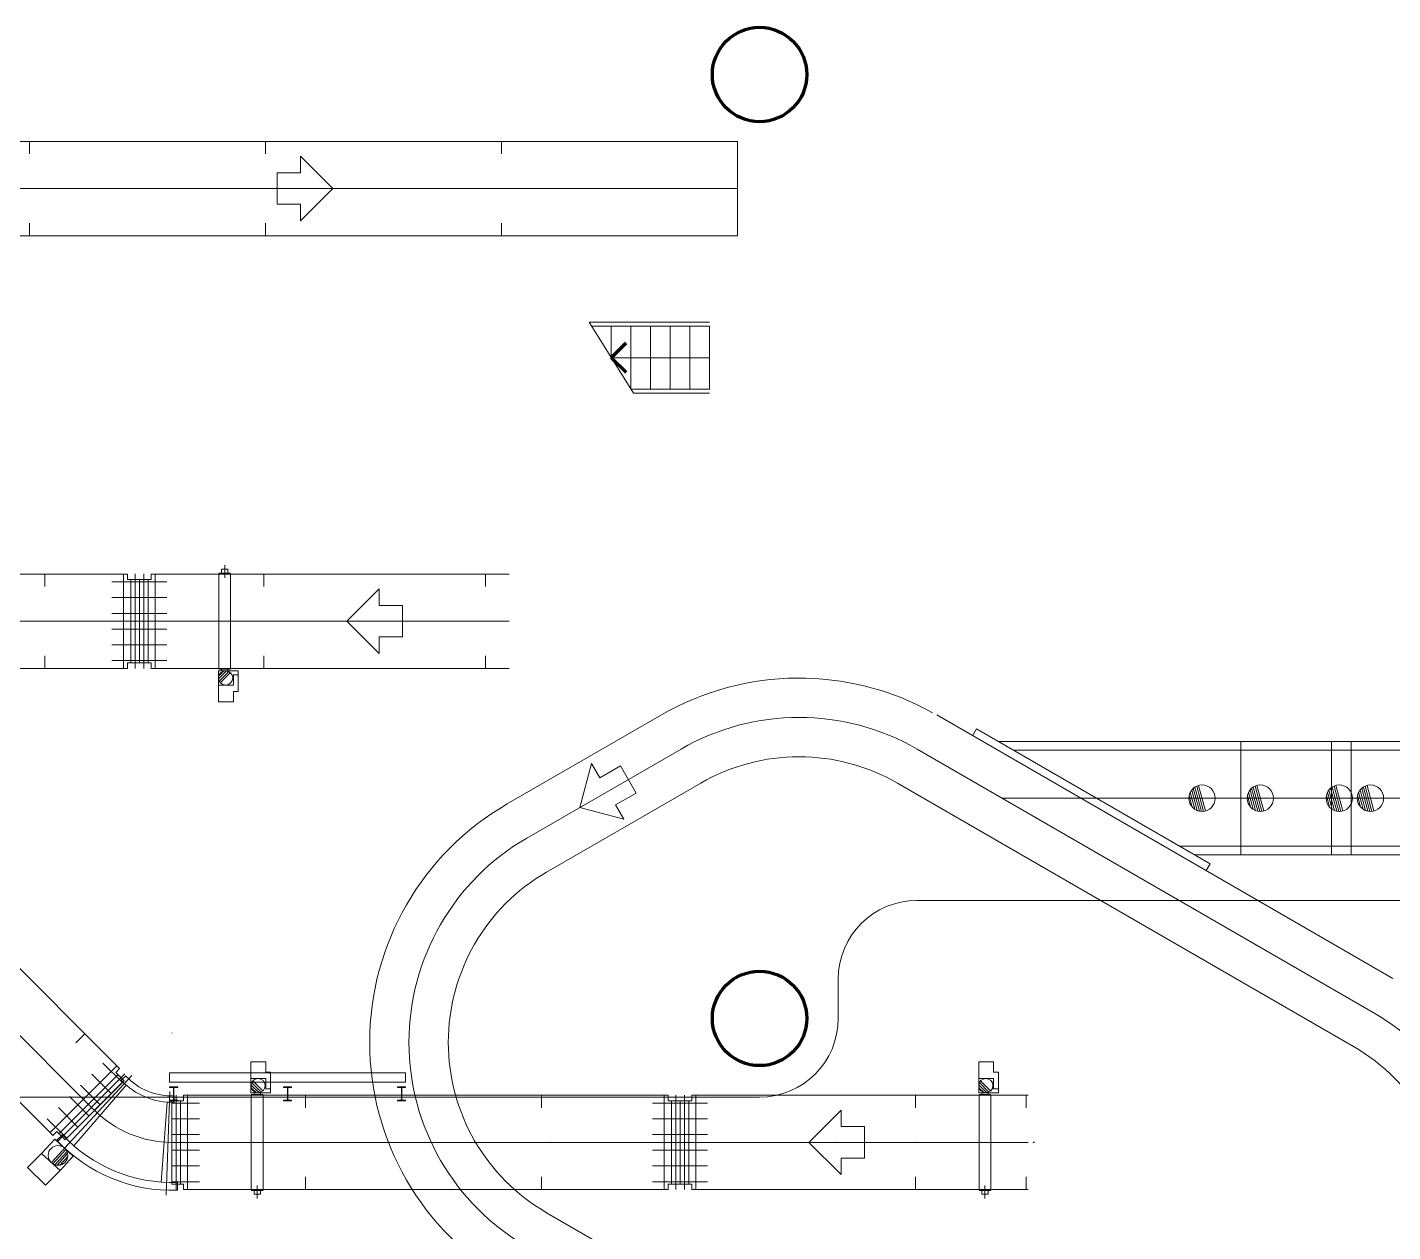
# Model space of a CAD drawing. Header units: metres. Extents: x 1807 to 3745, y 842 to 1968.
# Drawn here: x 3464.69 to 3482.05, y 1401.29 to 1416.6 of the extents above; entities that cross this region are included whole.
import ezdxf

# ---------------------------------------------------------------- set-up
doc = ezdxf.new("R2010")
doc.units = ezdxf.units.M
doc.header["$MEASUREMENT"] = 0
doc.layers.add('Level 1', color=7, linetype='Continuous', lineweight=0)

msp = doc.modelspace()

# ---------------------------------------------------------------- linework, layer by layer
at = {"layer": 'Level 1', "color": 7, "linetype": 'Continuous', "lineweight": 0}
for p, q in [((3462.72, 1415.15), (3473.72, 1415.15)), ((3464.72, 1415.15), (3464.72, 1414.99)), ((3467.72, 1415.15), (3467.72, 1414.99)), ((3470.72, 1415.15), (3470.72, 1414.99)), ((3473.72, 1413.95), (3473.72, 1415.15)), ((3468.165, 1414.96), (3468.575, 1414.55)), ((3468.165, 1414.96), (3468.165, 1414.75)), ((3467.865, 1414.75), (3467.865, 1414.35)), ((3467.865, 1414.75), (3468.165, 1414.75)), ((3464.719, 1414.551), (3464.721, 1414.549)), ((3464.719, 1414.549), (3464.721, 1414.551)), ((3464.819, 1414.551), (3464.821, 1414.549)), ((3464.819, 1414.549), (3464.821, 1414.551)), ((3467.719, 1414.551), (3467.721, 1414.549)), ((3467.719, 1414.549), (3467.721, 1414.551)), ((3467.819, 1414.551), (3467.821, 1414.549)), ((3467.819, 1414.549), (3467.821, 1414.551)), ((3468.165, 1414.14), (3468.575, 1414.55)), ((3468.219, 1414.551), (3468.221, 1414.549)), ((3468.219, 1414.549), (3468.221, 1414.551)), ((3468.574, 1414.551), (3468.576, 1414.549)), ((3468.574, 1414.549), (3468.576, 1414.551)), ((3470.719, 1414.551), (3470.721, 1414.549)), ((3470.719, 1414.549), (3470.721, 1414.551)), ((3470.819, 1414.551), (3470.821, 1414.549)), ((3470.819, 1414.549), (3470.821, 1414.551)), ((3467.865, 1414.35), (3468.165, 1414.35)), ((3468.165, 1414.35), (3468.165, 1414.14)), ((3464.72, 1414.11), (3464.72, 1413.95)), ((3467.72, 1414.11), (3467.72, 1413.95)), ((3470.72, 1414.11), (3470.72, 1413.95)), ((3462.72, 1413.95), (3473.72, 1413.95)), ((3473.365, 1412.4), (3472.115, 1412.4)), ((3463.415, 1409.65), (3465.915, 1409.65)), ((3464.915, 1409.49), (3464.915, 1409.65)), ((3465.965, 1409.65), (3465.915, 1409.65)), ((3465.965, 1409.58), (3465.965, 1409.65)), ((3466.265, 1409.65), (3466.315, 1409.65)), ((3466.265, 1409.58), (3466.265, 1409.65)), ((3466.315, 1409.65), (3470.817, 1409.65)), ((3467.275, 1409.66), (3467.125, 1409.66)), ((3467.24, 1409.71), (3467.16, 1409.71)), ((3467.16, 1409.71), (3467.16, 1409.66)), ((3467.24, 1409.71), (3467.24, 1409.66)), ((3467.697, 1409.49), (3467.697, 1409.65)), ((3470.516, 1409.49), (3470.516, 1409.65)), ((3466.115, 1409.55), (3465.765, 1409.55)), ((3466.115, 1409.58), (3465.965, 1409.58)), ((3466.115, 1408.52), (3466.115, 1409.58)), ((3466.115, 1409.58), (3466.265, 1409.58)), ((3466.115, 1408.52), (3466.115, 1409.58)), ((3466.115, 1409.55), (3466.465, 1409.55)), ((3469.162, 1409.46), (3468.751, 1409.05)), ((3469.162, 1409.46), (3469.162, 1409.25)), ((3466.115, 1409.35), (3465.765, 1409.35)), ((3466.115, 1409.35), (3466.465, 1409.35)), ((3466.115, 1409.15), (3465.765, 1409.15)), ((3466.115, 1409.15), (3466.465, 1409.15)), ((3469.462, 1409.25), (3469.162, 1409.25)), ((3469.462, 1409.25), (3469.462, 1408.85)), ((3464.914, 1409.051), (3464.916, 1409.049)), ((3464.914, 1409.049), (3464.916, 1409.051)), ((3464.914, 1409.049), (3464.916, 1409.051)), ((3464.914, 1409.051), (3464.916, 1409.049)), ((3465.014, 1409.049), (3465.016, 1409.051)), ((3465.014, 1409.051), (3465.016, 1409.049)), ((3466.115, 1408.95), (3465.765, 1408.95)), ((3465.916, 1409.049), (3465.914, 1409.051)), ((3465.916, 1409.051), (3465.914, 1409.049)), ((3466.114, 1409.049), (3466.116, 1409.051)), ((3466.114, 1409.051), (3466.116, 1409.049)), ((3466.116, 1409.049), (3466.114, 1409.051)), ((3466.116, 1409.051), (3466.114, 1409.049)), ((3466.115, 1408.95), (3466.465, 1408.95)), ((3466.314, 1409.049), (3466.316, 1409.051)), ((3466.314, 1409.051), (3466.316, 1409.049)), ((3466.314, 1409.049), (3466.316, 1409.051)), ((3466.314, 1409.051), (3466.316, 1409.049)), ((3467.696, 1409.049), (3467.698, 1409.051)), ((3467.696, 1409.051), (3467.698, 1409.049)), ((3467.796, 1409.049), (3467.798, 1409.051)), ((3467.796, 1409.051), (3467.798, 1409.049)), ((3467.814, 1409.049), (3467.816, 1409.051)), ((3467.814, 1409.051), (3467.816, 1409.049)), ((3468.752, 1409.051), (3468.75, 1409.049)), ((3468.752, 1409.049), (3468.75, 1409.051)), ((3469.162, 1408.64), (3468.751, 1409.05)), ((3469.108, 1409.051), (3469.105, 1409.049)), ((3469.108, 1409.049), (3469.105, 1409.051)), ((3470.515, 1409.049), (3470.517, 1409.051)), ((3470.515, 1409.051), (3470.517, 1409.049)), ((3470.615, 1409.049), (3470.617, 1409.051)), ((3470.615, 1409.051), (3470.617, 1409.049)), ((3469.162, 1408.85), (3469.162, 1408.64)), ((3469.462, 1408.85), (3469.162, 1408.85)), ((3464.915, 1408.45), (3464.915, 1408.61)), ((3466.115, 1408.75), (3465.765, 1408.75)), ((3466.115, 1408.75), (3466.465, 1408.75)), ((3467.697, 1408.45), (3467.697, 1408.61)), ((3470.516, 1408.45), (3470.516, 1408.61)), ((3463.415, 1408.45), (3465.915, 1408.45)), ((3466.115, 1408.55), (3465.765, 1408.55)), ((3465.965, 1408.45), (3465.915, 1408.45)), ((3466.115, 1408.52), (3465.965, 1408.52)), ((3465.965, 1408.52), (3465.965, 1408.45)), ((3466.115, 1408.55), (3466.465, 1408.55)), ((3466.115, 1408.52), (3466.265, 1408.52)), ((3466.265, 1408.52), (3466.265, 1408.45)), ((3466.265, 1408.45), (3466.315, 1408.45)), ((3466.315, 1408.45), (3470.817, 1408.45)), ((3467.12, 1408.42), (3467.12, 1408.238)), ((3467.12, 1408.42), (3467.37, 1408.42)), ((3467.121, 1408.317), (3467.223, 1408.419)), ((3467.124, 1408.355), (3467.185, 1408.416)), ((3467.275, 1408.44), (3467.125, 1408.44)), ((3467.129, 1408.289), (3467.251, 1408.411)), ((3467.16, 1408.44), (3467.16, 1408.42)), ((3467.24, 1408.44), (3467.24, 1408.42)), ((3467.37, 1408.42), (3467.37, 1408.37)), ((3467.12, 1408.238), (3467.31, 1408.238)), ((3467.143, 1408.268), (3467.272, 1408.397)), ((3467.31, 1408.37), (3467.37, 1408.37)), ((3467.31, 1408.37), (3467.31, 1408.238)), ((3472.752, 1407.858), (3470.793, 1406.727)), ((3476.252, 1407.858), (3482.05, 1404.51)), ((3476.757, 1407.682), (3476.707, 1407.595)), ((3479.728, 1405.967), (3476.757, 1407.682)), ((3483.821, 1407.52), (3477.037, 1407.52)), ((3483.821, 1407.41), (3477.228, 1407.41)), ((3480.121, 1406.08), (3480.121, 1407.52)), ((3481.271, 1406.08), (3481.271, 1407.52)), ((3481.521, 1406.08), (3481.521, 1407.52)), ((3471.865, 1407.242), (3471.715, 1406.682)), ((3471.865, 1407.242), (3471.97, 1407.06)), ((3472.23, 1407.21), (3471.97, 1407.06)), ((3472.23, 1407.21), (3472.43, 1406.864)), ((3462.24, 1406.986), (3465.828, 1403.398)), ((3473.252, 1406.992), (3471.293, 1405.861)), ((3472.024, 1406.859), (3472.021, 1406.86)), ((3472.023, 1406.861), (3472.022, 1406.858)), ((3472.43, 1406.864), (3472.17, 1406.714)), ((3475.752, 1406.992), (3481.55, 1403.644)), ((3479.476, 1406.876), (3479.535, 1406.659)), ((3479.495, 1406.904), (3479.565, 1406.644)), ((3479.515, 1406.926), (3479.593, 1406.635)), ((3479.536, 1406.942), (3479.619, 1406.632)), ((3479.559, 1406.954), (3479.645, 1406.633)), ((3479.583, 1406.962), (3479.67, 1406.638)), ((3480.217, 1406.876), (3480.276, 1406.659)), ((3480.236, 1406.904), (3480.306, 1406.644)), ((3480.256, 1406.926), (3480.334, 1406.635)), ((3480.277, 1406.942), (3480.36, 1406.632)), ((3480.3, 1406.954), (3480.386, 1406.633)), ((3480.324, 1406.962), (3480.411, 1406.638)), ((3481.221, 1406.876), (3481.28, 1406.659)), ((3481.24, 1406.904), (3481.31, 1406.644)), ((3481.26, 1406.926), (3481.338, 1406.635)), ((3481.281, 1406.942), (3481.364, 1406.632)), ((3481.304, 1406.954), (3481.39, 1406.633)), ((3481.328, 1406.962), (3481.415, 1406.638)), ((3481.617, 1406.876), (3481.676, 1406.659)), ((3481.636, 1406.904), (3481.706, 1406.644)), ((3481.656, 1406.926), (3481.734, 1406.635)), ((3481.677, 1406.942), (3481.76, 1406.632)), ((3481.7, 1406.954), (3481.786, 1406.633)), ((3481.724, 1406.962), (3481.811, 1406.638)), ((3471.716, 1406.682), (3471.713, 1406.682)), ((3471.715, 1406.684), (3471.714, 1406.681)), ((3472.275, 1406.532), (3471.715, 1406.682)), ((3472.17, 1406.714), (3472.275, 1406.532)), ((3477.086, 1406.8), (3477.083, 1406.8)), ((3477.084, 1406.801), (3477.085, 1406.799)), ((3479.462, 1406.834), (3479.501, 1406.688)), ((3480.203, 1406.834), (3480.242, 1406.688)), ((3481.207, 1406.834), (3481.246, 1406.688)), ((3481.603, 1406.834), (3481.642, 1406.688)), ((3483.821, 1406.19), (3479.341, 1406.19)), ((3461.391, 1406.137), (3464.979, 1402.549)), ((3483.821, 1406.08), (3479.531, 1406.08)), ((3479.728, 1405.967), (3479.678, 1405.88)), ((3484, 1405.5), (3476, 1405.5)), ((3480.16, 1405.025), (3480.157, 1405.025)), ((3480.158, 1405.026), (3480.159, 1405.024)), ((3475, 1404.5), (3475, 1404)), ((3465.309, 1403.691), (3465.422, 1403.804)), ((3466.526, 1403.815), (3466.529, 1403.815)), ((3466.528, 1403.813), (3466.528, 1403.816)), ((3464.996, 1403.38), (3464.999, 1403.38)), ((3464.997, 1403.381), (3464.997, 1403.378)), ((3465.899, 1403.186), (3465.651, 1403.433)), ((3465.863, 1403.362), (3465.828, 1403.398)), ((3465.067, 1403.309), (3465.07, 1403.309)), ((3465.068, 1403.31), (3465.068, 1403.307)), ((3465.92, 1403.207), (3465.17, 1402.457)), ((3465.757, 1403.044), (3465.51, 1403.292)), ((3465.814, 1403.313), (3465.863, 1403.362)), ((3465.92, 1403.207), (3465.814, 1403.313)), ((3465.885, 1403.214), (3465.942, 1403.27)), ((3469.5, 1403.31), (3466.5, 1403.31)), ((3466.5, 1403.31), (3466.5, 1403.19)), ((3467.533, 1403.237), (3467.723, 1403.237)), ((3467.533, 1403.055), (3467.533, 1403.237)), ((3467.556, 1403.207), (3467.685, 1403.078)), ((3467.723, 1403.105), (3467.723, 1403.237)), ((3469.5, 1403.19), (3469.5, 1403.31)), ((3476.786, 1403.237), (3476.976, 1403.237)), ((3476.786, 1403.055), (3476.786, 1403.237)), ((3476.809, 1403.207), (3476.938, 1403.078)), ((3476.976, 1403.105), (3476.976, 1403.237)), ((3465.906, 1403.193), (3465.184, 1402.471)), ((3465.616, 1402.903), (3465.368, 1403.15)), ((3466.5, 1403.19), (3469.5, 1403.19)), ((3467.533, 1403.055), (3467.783, 1403.055)), ((3467.534, 1403.158), (3467.636, 1403.056)), ((3467.537, 1403.12), (3467.598, 1403.059)), ((3467.688, 1403.035), (3467.538, 1403.035)), ((3467.542, 1403.186), (3467.663, 1403.064)), ((3467.573, 1403.035), (3467.573, 1403.055)), ((3467.653, 1403.035), (3467.653, 1403.055)), ((3467.723, 1403.105), (3467.783, 1403.105)), ((3467.783, 1403.055), (3467.783, 1403.105)), ((3476.786, 1403.055), (3477.036, 1403.055)), ((3476.787, 1403.158), (3476.889, 1403.056)), ((3476.79, 1403.12), (3476.851, 1403.059)), ((3476.941, 1403.035), (3476.791, 1403.035)), ((3476.795, 1403.186), (3476.917, 1403.064)), ((3476.826, 1403.035), (3476.826, 1403.055)), ((3476.906, 1403.035), (3476.906, 1403.055)), ((3476.976, 1403.105), (3477.036, 1403.105)), ((3477.036, 1403.055), (3477.036, 1403.105)), ((3474, 1403), (3450, 1403)), ((3465.333, 1402.62), (3465.085, 1402.867)), ((3465.474, 1402.761), (3465.227, 1403.009)), ((3465.405, 1402.974), (3465.402, 1402.974)), ((3465.404, 1402.972), (3465.404, 1402.975)), ((3466.528, 1402.955), (3466.528, 1401.895)), ((3466.528, 1402.955), (3466.678, 1402.955)), ((3466.528, 1401.915), (3466.528, 1402.935)), ((3466.528, 1402.925), (3466.878, 1402.925)), ((3466.557, 1402.935), (3466.557, 1403.016)), ((3466.678, 1403.025), (3466.728, 1403.025)), ((3466.678, 1402.955), (3466.678, 1403.025)), ((3466.728, 1403.025), (3472.789, 1403.025)), ((3468.228, 1402.865), (3468.228, 1403.025)), ((3471.228, 1402.865), (3471.228, 1403.025)), ((3472.989, 1402.925), (3472.639, 1402.925)), ((3472.839, 1403.025), (3472.789, 1403.025)), ((3472.839, 1402.955), (3472.839, 1403.025)), ((3472.989, 1402.955), (3472.839, 1402.955)), ((3472.989, 1401.895), (3472.989, 1402.955)), ((3472.989, 1401.895), (3472.989, 1402.955)), ((3472.989, 1402.955), (3473.139, 1402.955)), ((3472.989, 1402.925), (3473.339, 1402.925)), ((3473.139, 1403.025), (3473.189, 1403.025)), ((3473.139, 1402.955), (3473.139, 1403.025)), ((3473.189, 1403.025), (3477.416, 1403.025)), ((3475.981, 1402.865), (3475.981, 1403.025)), ((3477.39, 1402.865), (3477.39, 1403.025)), ((3465.191, 1402.479), (3464.944, 1402.726)), ((3465.546, 1402.832), (3465.543, 1402.832)), ((3465.543, 1402.832), (3465.546, 1402.832)), ((3465.545, 1402.831), (3465.545, 1402.834)), ((3465.545, 1402.831), (3465.545, 1402.834)), ((3466.528, 1402.725), (3466.878, 1402.725)), ((3472.989, 1402.725), (3472.639, 1402.725)), ((3472.989, 1402.725), (3473.339, 1402.725)), ((3475.036, 1402.835), (3474.626, 1402.425)), ((3475.036, 1402.835), (3475.036, 1402.625)), ((3465.015, 1402.514), (3464.979, 1402.549)), ((3465.064, 1402.563), (3465.015, 1402.514)), ((3465.17, 1402.457), (3465.064, 1402.563)), ((3465.136, 1402.522), (3465.065, 1402.451)), ((3466.528, 1402.525), (3466.878, 1402.525)), ((3472.989, 1402.525), (3472.639, 1402.525)), ((3472.989, 1402.525), (3473.339, 1402.525)), ((3475.336, 1402.625), (3475.036, 1402.625)), ((3475.336, 1402.625), (3475.336, 1402.225)), ((3464.871, 1402.282), (3465.039, 1402.466)), ((3464.996, 1402.167), (3465.177, 1402.365)), ((3465.039, 1402.466), (3465.275, 1402.25)), ((3466.527, 1402.426), (3466.529, 1402.424)), ((3466.527, 1402.424), (3466.529, 1402.426)), ((3466.727, 1402.426), (3466.729, 1402.424)), ((3466.727, 1402.424), (3466.729, 1402.426)), ((3466.727, 1402.426), (3466.729, 1402.424)), ((3466.727, 1402.424), (3466.729, 1402.426)), ((3468.227, 1402.426), (3468.229, 1402.424)), ((3468.227, 1402.424), (3468.229, 1402.426)), ((3468.227, 1402.424), (3468.229, 1402.426)), ((3468.227, 1402.426), (3468.229, 1402.424)), ((3468.327, 1402.424), (3468.329, 1402.426)), ((3468.327, 1402.426), (3468.329, 1402.424)), ((3471.227, 1402.424), (3471.229, 1402.426)), ((3471.227, 1402.426), (3471.229, 1402.424)), ((3471.327, 1402.424), (3471.329, 1402.426)), ((3471.327, 1402.426), (3471.329, 1402.424)), ((3472.79, 1402.424), (3472.788, 1402.426)), ((3472.79, 1402.426), (3472.788, 1402.424)), ((3472.99, 1402.424), (3472.988, 1402.426)), ((3472.99, 1402.426), (3472.988, 1402.424)), ((3472.988, 1402.424), (3472.99, 1402.426)), ((3472.988, 1402.426), (3472.99, 1402.424)), ((3473.188, 1402.424), (3473.19, 1402.426)), ((3473.188, 1402.426), (3473.19, 1402.424)), ((3474.627, 1402.426), (3474.625, 1402.424)), ((3474.627, 1402.424), (3474.625, 1402.426)), ((3475.036, 1402.015), (3474.626, 1402.425)), ((3474.982, 1402.426), (3474.98, 1402.424)), ((3474.982, 1402.424), (3474.98, 1402.426)), ((3475.98, 1402.424), (3475.982, 1402.426)), ((3475.98, 1402.426), (3475.982, 1402.424)), ((3475.98, 1402.426), (3475.982, 1402.424)), ((3475.98, 1402.424), (3475.982, 1402.426)), ((3476.08, 1402.424), (3476.082, 1402.426)), ((3476.08, 1402.426), (3476.082, 1402.424)), ((3477.389, 1402.424), (3477.392, 1402.426)), ((3477.389, 1402.426), (3477.392, 1402.424)), ((3477.48, 1402.426), (3477.482, 1402.424)), ((3477.48, 1402.424), (3477.482, 1402.426)), ((3477.489, 1402.424), (3477.492, 1402.426)), ((3477.489, 1402.426), (3477.492, 1402.424)), ((3464.871, 1402.282), (3465.107, 1402.066)), ((3465.016, 1402.152), (3465.182, 1402.333)), ((3465.04, 1402.141), (3465.195, 1402.31)), ((3465.068, 1402.135), (3465.203, 1402.282)), ((3465.104, 1402.136), (3465.205, 1402.247)), ((3465.107, 1402.066), (3465.275, 1402.25)), ((3466.528, 1402.325), (3466.878, 1402.325)), ((3472.989, 1402.325), (3472.639, 1402.325)), ((3472.989, 1402.325), (3473.339, 1402.325)), ((3475.036, 1402.225), (3475.036, 1402.015)), ((3475.336, 1402.225), (3475.036, 1402.225)), ((3466.528, 1402.125), (3466.878, 1402.125)), ((3472.989, 1402.125), (3472.639, 1402.125)), ((3472.989, 1402.125), (3473.339, 1402.125)), ((3466.528, 1401.925), (3466.878, 1401.925)), ((3466.528, 1401.895), (3466.678, 1401.895)), ((3466.598, 1401.816), (3466.598, 1401.916)), ((3466.678, 1401.895), (3466.678, 1401.825)), ((3466.678, 1401.825), (3466.728, 1401.825)), ((3466.728, 1401.825), (3472.789, 1401.825)), ((3467.688, 1401.815), (3467.538, 1401.815)), ((3467.573, 1401.765), (3467.573, 1401.815)), ((3467.653, 1401.765), (3467.653, 1401.815)), ((3468.228, 1401.825), (3468.228, 1401.985)), ((3471.228, 1401.825), (3471.228, 1401.985)), ((3472.989, 1401.925), (3472.639, 1401.925)), ((3472.839, 1401.825), (3472.789, 1401.825)), ((3472.989, 1401.895), (3472.839, 1401.895)), ((3472.839, 1401.895), (3472.839, 1401.825)), ((3472.989, 1401.925), (3473.339, 1401.925)), ((3472.989, 1401.895), (3473.139, 1401.895)), ((3473.139, 1401.895), (3473.139, 1401.825)), ((3473.139, 1401.825), (3473.189, 1401.825)), ((3473.189, 1401.825), (3477.416, 1401.825)), ((3475.981, 1401.825), (3475.981, 1401.985)), ((3476.941, 1401.815), (3476.791, 1401.815)), ((3476.826, 1401.765), (3476.826, 1401.815)), ((3476.906, 1401.765), (3476.906, 1401.815)), ((3477.39, 1401.825), (3477.39, 1401.985)), ((3467.653, 1401.765), (3467.573, 1401.765)), ((3476.906, 1401.765), (3476.826, 1401.765)), ((3471.293, 1401.531), (3475.45, 1399.131))]:
    msp.add_line(p, q, dxfattribs=at)
at = {"layer": 'Level 1', "color": 7, "linetype": 'Continuous', "lineweight": 0, "ltscale": 4}
for p, q in [((3457.183, 1414.55), (3473.72, 1414.55)), ((3456.2, 1412.177), (3465.545, 1402.832)), ((3465.915, 1408.45), (3465.915, 1409.65)), ((3466.06, 1408.45), (3466.06, 1409.651)), ((3466.17, 1408.45), (3466.17, 1409.651)), ((3466.315, 1408.45), (3466.315, 1409.65)), ((3467.125, 1409.65), (3467.125, 1408.45)), ((3467.2, 1409.6), (3467.2, 1409.764)), ((3467.275, 1409.65), (3467.275, 1408.45)), ((3466.005, 1408.52), (3466.005, 1409.58)), ((3466.225, 1408.52), (3466.225, 1409.58)), ((3470.817, 1409.05), (3461.915, 1409.05)), ((3467.12, 1408.026), (3467.12, 1408.238)), ((3467.37, 1408.158), (3467.37, 1408.37)), ((3467.31, 1408.158), (3467.31, 1408.026)), ((3467.31, 1408.158), (3467.37, 1408.158)), ((3467.31, 1408.026), (3467.12, 1408.026)), ((3473.002, 1407.425), (3471.043, 1406.294)), ((3476.002, 1407.425), (3481.8, 1404.077)), ((3483.821, 1406.8), (3477.084, 1406.8)), ((3465.828, 1403.398), (3464.979, 1402.549)), ((3467.533, 1403.449), (3467.533, 1403.237)), ((3467.723, 1403.449), (3467.533, 1403.449)), ((3467.723, 1403.317), (3467.723, 1403.449)), ((3476.786, 1403.449), (3476.786, 1403.237)), ((3476.976, 1403.449), (3476.786, 1403.449)), ((3476.976, 1403.317), (3476.976, 1403.449)), ((3465.93, 1403.295), (3465.081, 1402.446)), ((3465.842, 1403.285), (3465.092, 1402.535)), ((3465.165, 1402.351), (3466.02, 1403.273)), ((3467.723, 1403.317), (3467.783, 1403.317)), ((3467.783, 1403.317), (3467.783, 1403.105)), ((3476.976, 1403.317), (3477.036, 1403.317)), ((3477.036, 1403.317), (3477.036, 1403.105)), ((3465.283, 1402.38), (3465.949, 1403.153)), ((3466.503, 1403.071), (3466.454, 1401.754)), ((3466.393, 1401.92), (3466.469, 1402.937)), ((3466.583, 1403.025), (3466.583, 1401.824)), ((3466.638, 1402.955), (3466.638, 1401.895)), ((3466.728, 1403.025), (3466.728, 1401.825)), ((3467.538, 1401.825), (3467.538, 1403.025)), ((3467.688, 1401.825), (3467.688, 1403.025)), ((3472.789, 1401.825), (3472.789, 1403.025)), ((3472.879, 1401.895), (3472.879, 1402.955)), ((3472.934, 1401.825), (3472.934, 1403.026)), ((3473.044, 1401.825), (3473.044, 1403.026)), ((3473.099, 1401.895), (3473.099, 1402.955)), ((3473.189, 1401.825), (3473.189, 1403.025)), ((3476.791, 1401.825), (3476.791, 1403.025)), ((3476.941, 1401.825), (3476.941, 1403.025)), ((3477.416, 1402.425), (3466.528, 1402.425)), ((3464.871, 1402.282), (3464.694, 1402.105)), ((3464.92, 1401.879), (3464.694, 1402.105)), ((3465.107, 1402.066), (3464.92, 1401.879)), ((3467.613, 1401.875), (3467.613, 1401.711)), ((3476.866, 1401.875), (3476.866, 1401.711))]:
    msp.add_line(p, q, dxfattribs=at)
at = {"layer": 'Level 1', "color": 7, "linetype": 'Continuous', "lineweight": 13}
for p, q in [((3472.396, 1411.95), (3471.833, 1412.85)), ((3473.365, 1412.85), (3471.833, 1412.85)), ((3471.865, 1412.8), (3473.365, 1412.8)), ((3472.115, 1412.8), (3472.115, 1412.4)), ((3472.365, 1412.8), (3472.365, 1412)), ((3472.615, 1412.8), (3472.615, 1412)), ((3472.865, 1412.8), (3472.865, 1412)), ((3473.115, 1412.8), (3473.115, 1412)), ((3473.365, 1412.8), (3473.365, 1412)), ((3473.365, 1412), (3472.365, 1412)), ((3472.396, 1411.95), (3473.365, 1411.95)), ((3466.602, 1403.132), (3466.5, 1403.132)), ((3466.5, 1403.132), (3466.5, 1403.124)), ((3466.5, 1403.124), (3466.541, 1403.124)), ((3466.548, 1403.117), (3466.548, 1402.97)), ((3466.553, 1402.97), (3466.553, 1403.117)), ((3466.561, 1403.124), (3466.602, 1403.124)), ((3466.602, 1403.124), (3466.602, 1403.132)), ((3467.949, 1403.132), (3468.051, 1403.132)), ((3467.949, 1403.124), (3467.949, 1403.132)), ((3467.99, 1403.124), (3467.949, 1403.124)), ((3467.998, 1402.97), (3467.998, 1403.117)), ((3468.002, 1403.117), (3468.002, 1402.97)), ((3468.051, 1403.124), (3468.01, 1403.124)), ((3468.051, 1403.132), (3468.051, 1403.124)), ((3469.398, 1403.132), (3469.5, 1403.132)), ((3469.398, 1403.124), (3469.398, 1403.132)), ((3469.439, 1403.124), (3469.398, 1403.124)), ((3469.447, 1402.97), (3469.447, 1403.117)), ((3469.452, 1403.117), (3469.452, 1402.97)), ((3469.5, 1403.124), (3469.459, 1403.124)), ((3469.5, 1403.132), (3469.5, 1403.124)), ((3466.541, 1402.962), (3466.5, 1402.962)), ((3466.5, 1402.962), (3466.5, 1402.954)), ((3466.5, 1402.954), (3466.602, 1402.954)), ((3466.602, 1402.962), (3466.561, 1402.962)), ((3466.602, 1402.954), (3466.602, 1402.962)), ((3467.949, 1402.954), (3467.949, 1402.962)), ((3467.949, 1402.962), (3467.99, 1402.962)), ((3468.051, 1402.954), (3467.949, 1402.954)), ((3468.01, 1402.962), (3468.051, 1402.962)), ((3468.051, 1402.962), (3468.051, 1402.954)), ((3469.398, 1402.954), (3469.398, 1402.962)), ((3469.398, 1402.962), (3469.439, 1402.962)), ((3469.5, 1402.954), (3469.398, 1402.954)), ((3469.459, 1402.962), (3469.5, 1402.962)), ((3469.5, 1402.962), (3469.5, 1402.954))]:
    msp.add_line(p, q, dxfattribs=at)
at = {"layer": 'Level 1', "color": 7, "linetype": 'Continuous', "lineweight": 70}
for p, q in [((3472.115, 1412.4), (3472.304, 1412.589)), ((3472.304, 1412.211), (3472.115, 1412.4))]:
    msp.add_line(p, q, dxfattribs=at)
for centre in [(3474, 1416), (3474, 1404)]:
    msp.add_circle(centre, 0.6, dxfattribs=at)
at = {"layer": 'Level 1', "color": 7, "linetype": 'Continuous', "lineweight": 0}
for centre, radius in [((3467.211, 1408.329), 0.091), ((3479.626, 1406.8), 0.168), ((3480.367, 1406.8), 0.168), ((3481.371, 1406.8), 0.168), ((3481.767, 1406.8), 0.168), ((3467.624, 1403.146), 0.091), ((3476.877, 1403.146), 0.091), ((3465.08, 1402.259), 0.125)]:
    msp.add_circle(centre, radius, dxfattribs=at)
for centre, radius, start, end in [((3474.502, 1404.827), 3.5, 60.9716, 120), ((3474.502, 1404.827), 2.5, 60, 120), ((3472.543, 1403.696), 3.5, 120, 240), ((3472.543, 1403.696), 2.5, 120, 240), ((3476, 1404.5), 1, 90, 180), ((3474, 1404), 1, 270, 0), ((3480.3, 1401.479), 2.5, 0, 60), ((3466.528, 1403.815), 0.88, 223.1524, 271.8896), ((3466.528, 1403.815), 0.8, 223.1524, 272.0786), ((3466.528, 1403.815), 1.9, 222.9106, 272.1114), ((3466.528, 1403.815), 2, 222.9106, 272.0058)]:
    msp.add_arc(centre, radius, start, end, dxfattribs=at)
at = {"layer": 'Level 1', "color": 7, "linetype": 'Continuous', "lineweight": 0, "ltscale": 4}
for centre, radius, start, end in [((3474.502, 1404.827), 3, 60, 120), ((3472.543, 1403.696), 3, 120, 240), ((3480.3, 1401.479), 3, 0, 60), ((3466.528, 1403.815), 1.39, 225, 270)]:
    msp.add_arc(centre, radius, start, end, dxfattribs=at)
at = {"layer": 'Level 1', "color": 7, "linetype": 'Continuous', "lineweight": 13}
for centre, start, end in [((3466.541, 1403.117), 0, 90), ((3466.561, 1403.117), 90, 180), ((3467.99, 1403.117), 0, 90), ((3468.01, 1403.117), 90, 180), ((3469.439, 1403.117), 0, 90), ((3469.459, 1403.117), 90, 180), ((3466.541, 1402.97), 270, 0), ((3466.561, 1402.97), 180, 270), ((3467.99, 1402.97), 270, 0), ((3468.01, 1402.97), 180, 270), ((3469.439, 1402.97), 270, 0), ((3469.459, 1402.97), 180, 270)]:
    msp.add_arc(centre, 0.0076, start, end, dxfattribs=at)

doc.saveas('drawing.dxf')
